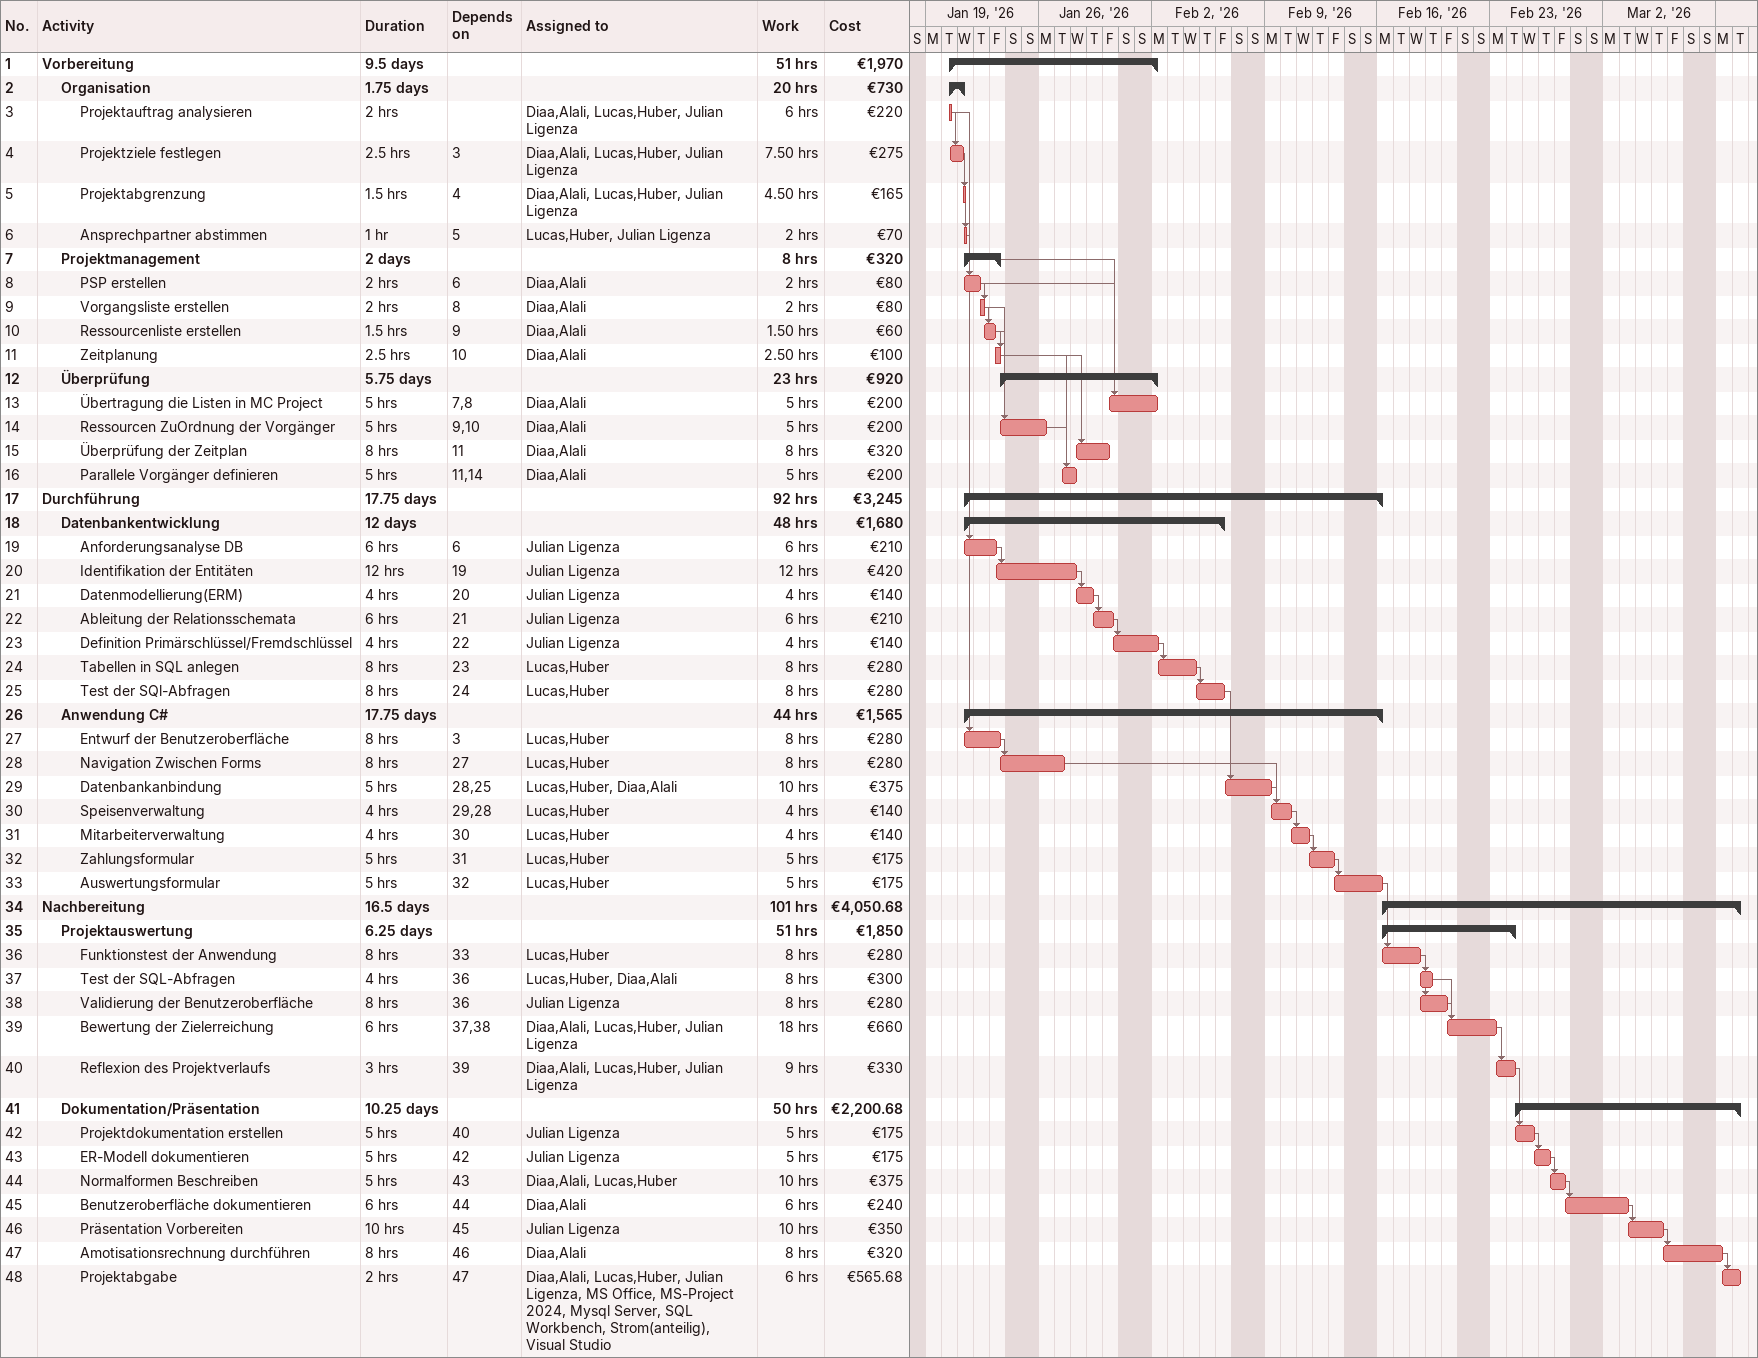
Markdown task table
| ID | Level | Task | Duration | Start | Finish | Predecessors | Resources | Work (h) | Cost (€) |
|---|---|---|---|---|---|---|---|---|---|
| 1 | 1 | **Vorbereitung** | 9.5d | 2026-01-20 | 2026-02-02 |  |  | 51 | 1970 |
| 2 | 2 | **Organisation** | 1.75d | 2026-01-20 | 2026-01-21 |  |  | 20 | 730 |
| 3 | 3 | Projektauftrag analysieren | 2h | 2026-01-20 | 2026-01-20 |  | Diaa,Alali, Lucas,Huber, Julian Ligenza | 6 | 220 |
| 4 | 3 | Projektziele festlegen | 2.5h | 2026-01-20 | 2026-01-21 | 3 | Diaa,Alali, Lucas,Huber, Julian Ligenza | 7.50 | 275 |
| 5 | 3 | Projektabgrenzung | 1.5h | 2026-01-21 | 2026-01-21 | 4 | Diaa,Alali, Lucas,Huber, Julian Ligenza | 4.50 | 165 |
| 6 | 3 | Ansprechpartner abstimmen | 1h | 2026-01-21 | 2026-01-21 | 5 | Lucas,Huber, Julian Ligenza | 2 | 70 |
| 7 | 2 | **Projektmanagement** | 2d | 2026-01-21 | 2026-01-23 |  |  | 8 | 320 |
| 8 | 3 | PSP erstellen | 2h | 2026-01-21 | 2026-01-22 | 6 | Diaa,Alali | 2 | 80 |
| 9 | 3 | Vorgangsliste erstellen | 2h | 2026-01-22 | 2026-01-22 | 8 | Diaa,Alali | 2 | 80 |
| 10 | 3 | Ressourcenliste erstellen | 1.5h | 2026-01-22 | 2026-01-23 | 9 | Diaa,Alali | 1.50 | 60 |
| 11 | 3 | Zeitplanung | 2.5h | 2026-01-23 | 2026-01-23 | 10 | Diaa,Alali | 2.50 | 100 |
| 12 | 2 | **Überprüfung** | 5.75d | 2026-01-23 | 2026-02-02 |  |  | 23 | 920 |
| 13 | 3 | Übertragung die Listen in MC Project | 5h | 2026-01-30 | 2026-02-02 | 7, 8 | Diaa,Alali | 5 | 200 |
| 14 | 3 | Ressourcen ZuOrdnung der Vorgänger | 5h | 2026-01-23 | 2026-01-26 | 9, 10 | Diaa,Alali | 5 | 200 |
| 15 | 3 | Überprüfung der Zeitplan | 8h | 2026-01-28 | 2026-01-30 | 11 | Diaa,Alali | 8 | 320 |
| 16 | 3 | Parallele Vorgänger definieren | 5h | 2026-01-27 | 2026-01-28 | 11, 14 | Diaa,Alali | 5 | 200 |
| 17 | 1 | **Durchführung** | 17.75d | 2026-01-21 | 2026-02-16 |  |  | 92 | 3245 |
| 18 | 2 | **Datenbankentwicklung** | 12d | 2026-01-21 | 2026-02-06 |  |  | 48 | 1680 |
| 19 | 3 | Anforderungsanalyse DB | 6h | 2026-01-21 | 2026-01-23 | 6 | Julian Ligenza | 6 | 210 |
| 20 | 3 | Identifikation der Entitäten | 12h | 2026-01-23 | 2026-01-28 | 19 | Julian Ligenza | 12 | 420 |
| 21 | 3 | Datenmodellierung(ERM) | 4h | 2026-01-28 | 2026-01-29 | 20 | Julian Ligenza | 4 | 140 |
| 22 | 3 | Ableitung der Relationsschemata | 6h | 2026-01-29 | 2026-01-30 | 21 | Julian Ligenza | 6 | 210 |
| 23 | 3 | Definition Primärschlüssel/Fremdschlüssel | 4h | 2026-01-30 | 2026-02-02 | 22 | Julian Ligenza | 4 | 140 |
| 24 | 3 | Tabellen in SQL anlegen | 8h | 2026-02-02 | 2026-02-04 | 23 | Lucas,Huber | 8 | 280 |
| 25 | 3 | Test der SQl-Abfragen | 8h | 2026-02-04 | 2026-02-06 | 24 | Lucas,Huber | 8 | 280 |
| 26 | 2 | **Anwendung C#** | 17.75d | 2026-01-21 | 2026-02-16 |  |  | 44 | 1565 |
| 27 | 3 | Entwurf der Benutzeroberfläche | 8h | 2026-01-21 | 2026-01-23 | 3 | Lucas,Huber | 8 | 280 |
| 28 | 3 | Navigation Zwischen Forms | 8h | 2026-01-23 | 2026-01-27 | 27 | Lucas,Huber | 8 | 280 |
| 29 | 3 | Datenbankanbindung | 5h | 2026-02-06 | 2026-02-09 | 28, 25 | Lucas,Huber, Diaa,Alali | 10 | 375 |
| 30 | 3 | Speisenverwaltung | 4h | 2026-02-09 | 2026-02-10 | 29, 28 | Lucas,Huber | 4 | 140 |
| 31 | 3 | Mitarbeiterverwaltung | 4h | 2026-02-10 | 2026-02-11 | 30 | Lucas,Huber | 4 | 140 |
| 32 | 3 | Zahlungsformular | 5h | 2026-02-11 | 2026-02-13 | 31 | Lucas,Huber | 5 | 175 |
| 33 | 3 | Auswertungsformular | 5h | 2026-02-13 | 2026-02-16 | 32 | Lucas,Huber | 5 | 175 |
| 34 | 1 | **Nachbereitung** | 16.5d | 2026-02-16 | 2026-03-10 |  |  | 101 | 4050.68 |
| 35 | 2 | **Projektauswertung** | 6.25d | 2026-02-16 | 2026-02-24 |  |  | 51 | 1850 |
| 36 | 3 | Funktionstest der Anwendung | 8h | 2026-02-16 | 2026-02-18 | 33 | Lucas,Huber | 8 | 280 |
| 37 | 3 | Test der SQL-Abfragen | 4h | 2026-02-18 | 2026-02-19 | 36 | Lucas,Huber, Diaa,Alali | 8 | 300 |
| 38 | 3 | Validierung der Benutzeroberfläche | 8h | 2026-02-18 | 2026-02-20 | 36 | Julian Ligenza | 8 | 280 |
| 39 | 3 | Bewertung der Zielerreichung | 6h | 2026-02-20 | 2026-02-23 | 37, 38 | Diaa,Alali, Lucas,Huber, Julian Ligenza | 18 | 660 |
| 40 | 3 | Reflexion des Projektverlaufs | 3h | 2026-02-23 | 2026-02-24 | 39 | Diaa,Alali, Lucas,Huber, Julian Ligenza | 9 | 330 |
| 41 | 2 | **Dokumentation/Präsentation** | 10.25d | 2026-02-24 | 2026-03-10 |  |  | 50 | 2200.68 |
| 42 | 3 | Projektdokumentation erstellen | 5h | 2026-02-24 | 2026-02-25 | 40 | Julian Ligenza | 5 | 175 |
| 43 | 3 | ER-Modell dokumentieren | 5h | 2026-02-25 | 2026-02-26 | 42 | Julian Ligenza | 5 | 175 |
| 44 | 3 | Normalformen Beschreiben | 5h | 2026-02-26 | 2026-02-27 | 43 | Diaa,Alali, Lucas,Huber | 10 | 375 |
| 45 | 3 | Benutzeroberfläche dokumentieren | 6h | 2026-02-27 | 2026-03-03 | 44 | Diaa,Alali | 6 | 240 |
| 46 | 3 | Präsentation Vorbereiten | 10h | 2026-03-03 | 2026-03-05 | 45 | Julian Ligenza | 10 | 350 |
| 47 | 3 | Amotisationsrechnung durchführen | 8h | 2026-03-05 | 2026-03-09 | 46 | Diaa,Alali | 8 | 320 |
| 48 | 3 | Projektabgabe | 2h | 2026-03-09 | 2026-03-10 | 47 | Diaa,Alali, Lucas,Huber, Julian Ligenza, MS Office, MS-Project 2024, Mysql Server, SQL Workbench, Strom(anteilig), Visual Studio | 6 | 565.68 |
